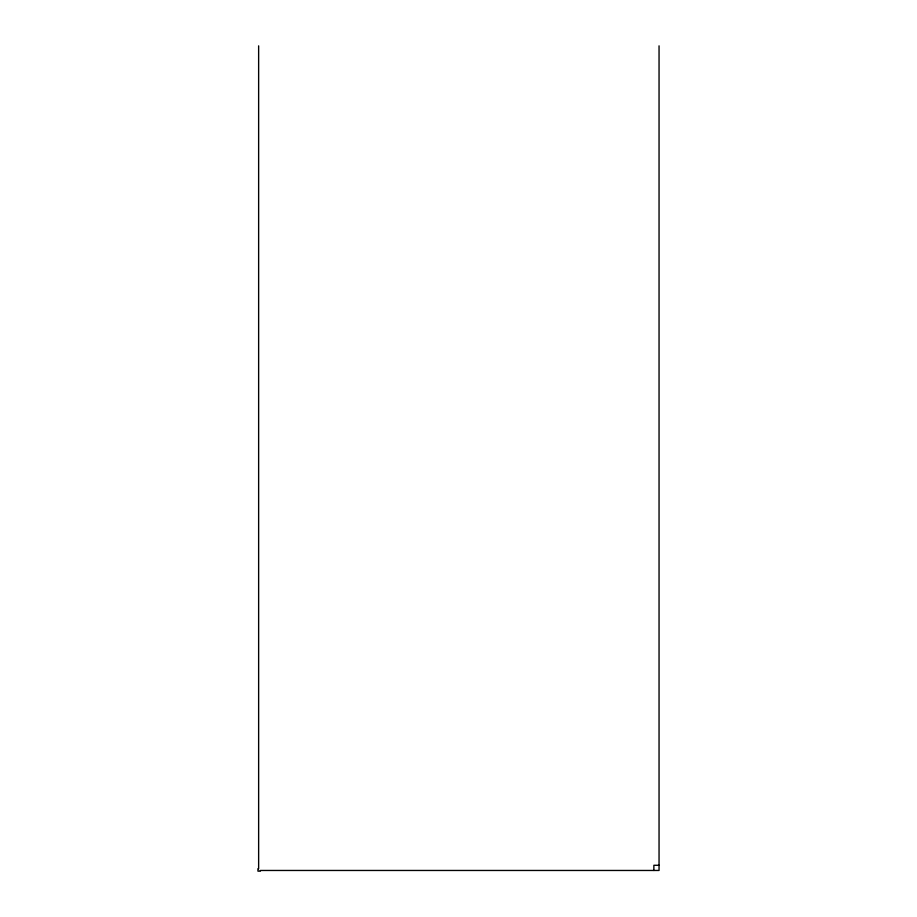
<?xml version="1.0" encoding="UTF-8"?>
<svg xmlns="http://www.w3.org/2000/svg" width="917" height="917" viewBox="0 0 917 917"><rect width="100%" height="100%" fill="white"/><g stroke="black" fill="none" stroke-linecap="round" stroke-linejoin="round"><path stroke-width="1.38" d="M659.048 865.281L653.867 865.281L653.867 870.462M659.048 45.85L659.048 870.462L260.371 870.462L260.371 871.15L257.952 871.15L257.952 868.731L258.64 868.731L258.64 45.85"/></g></svg>
